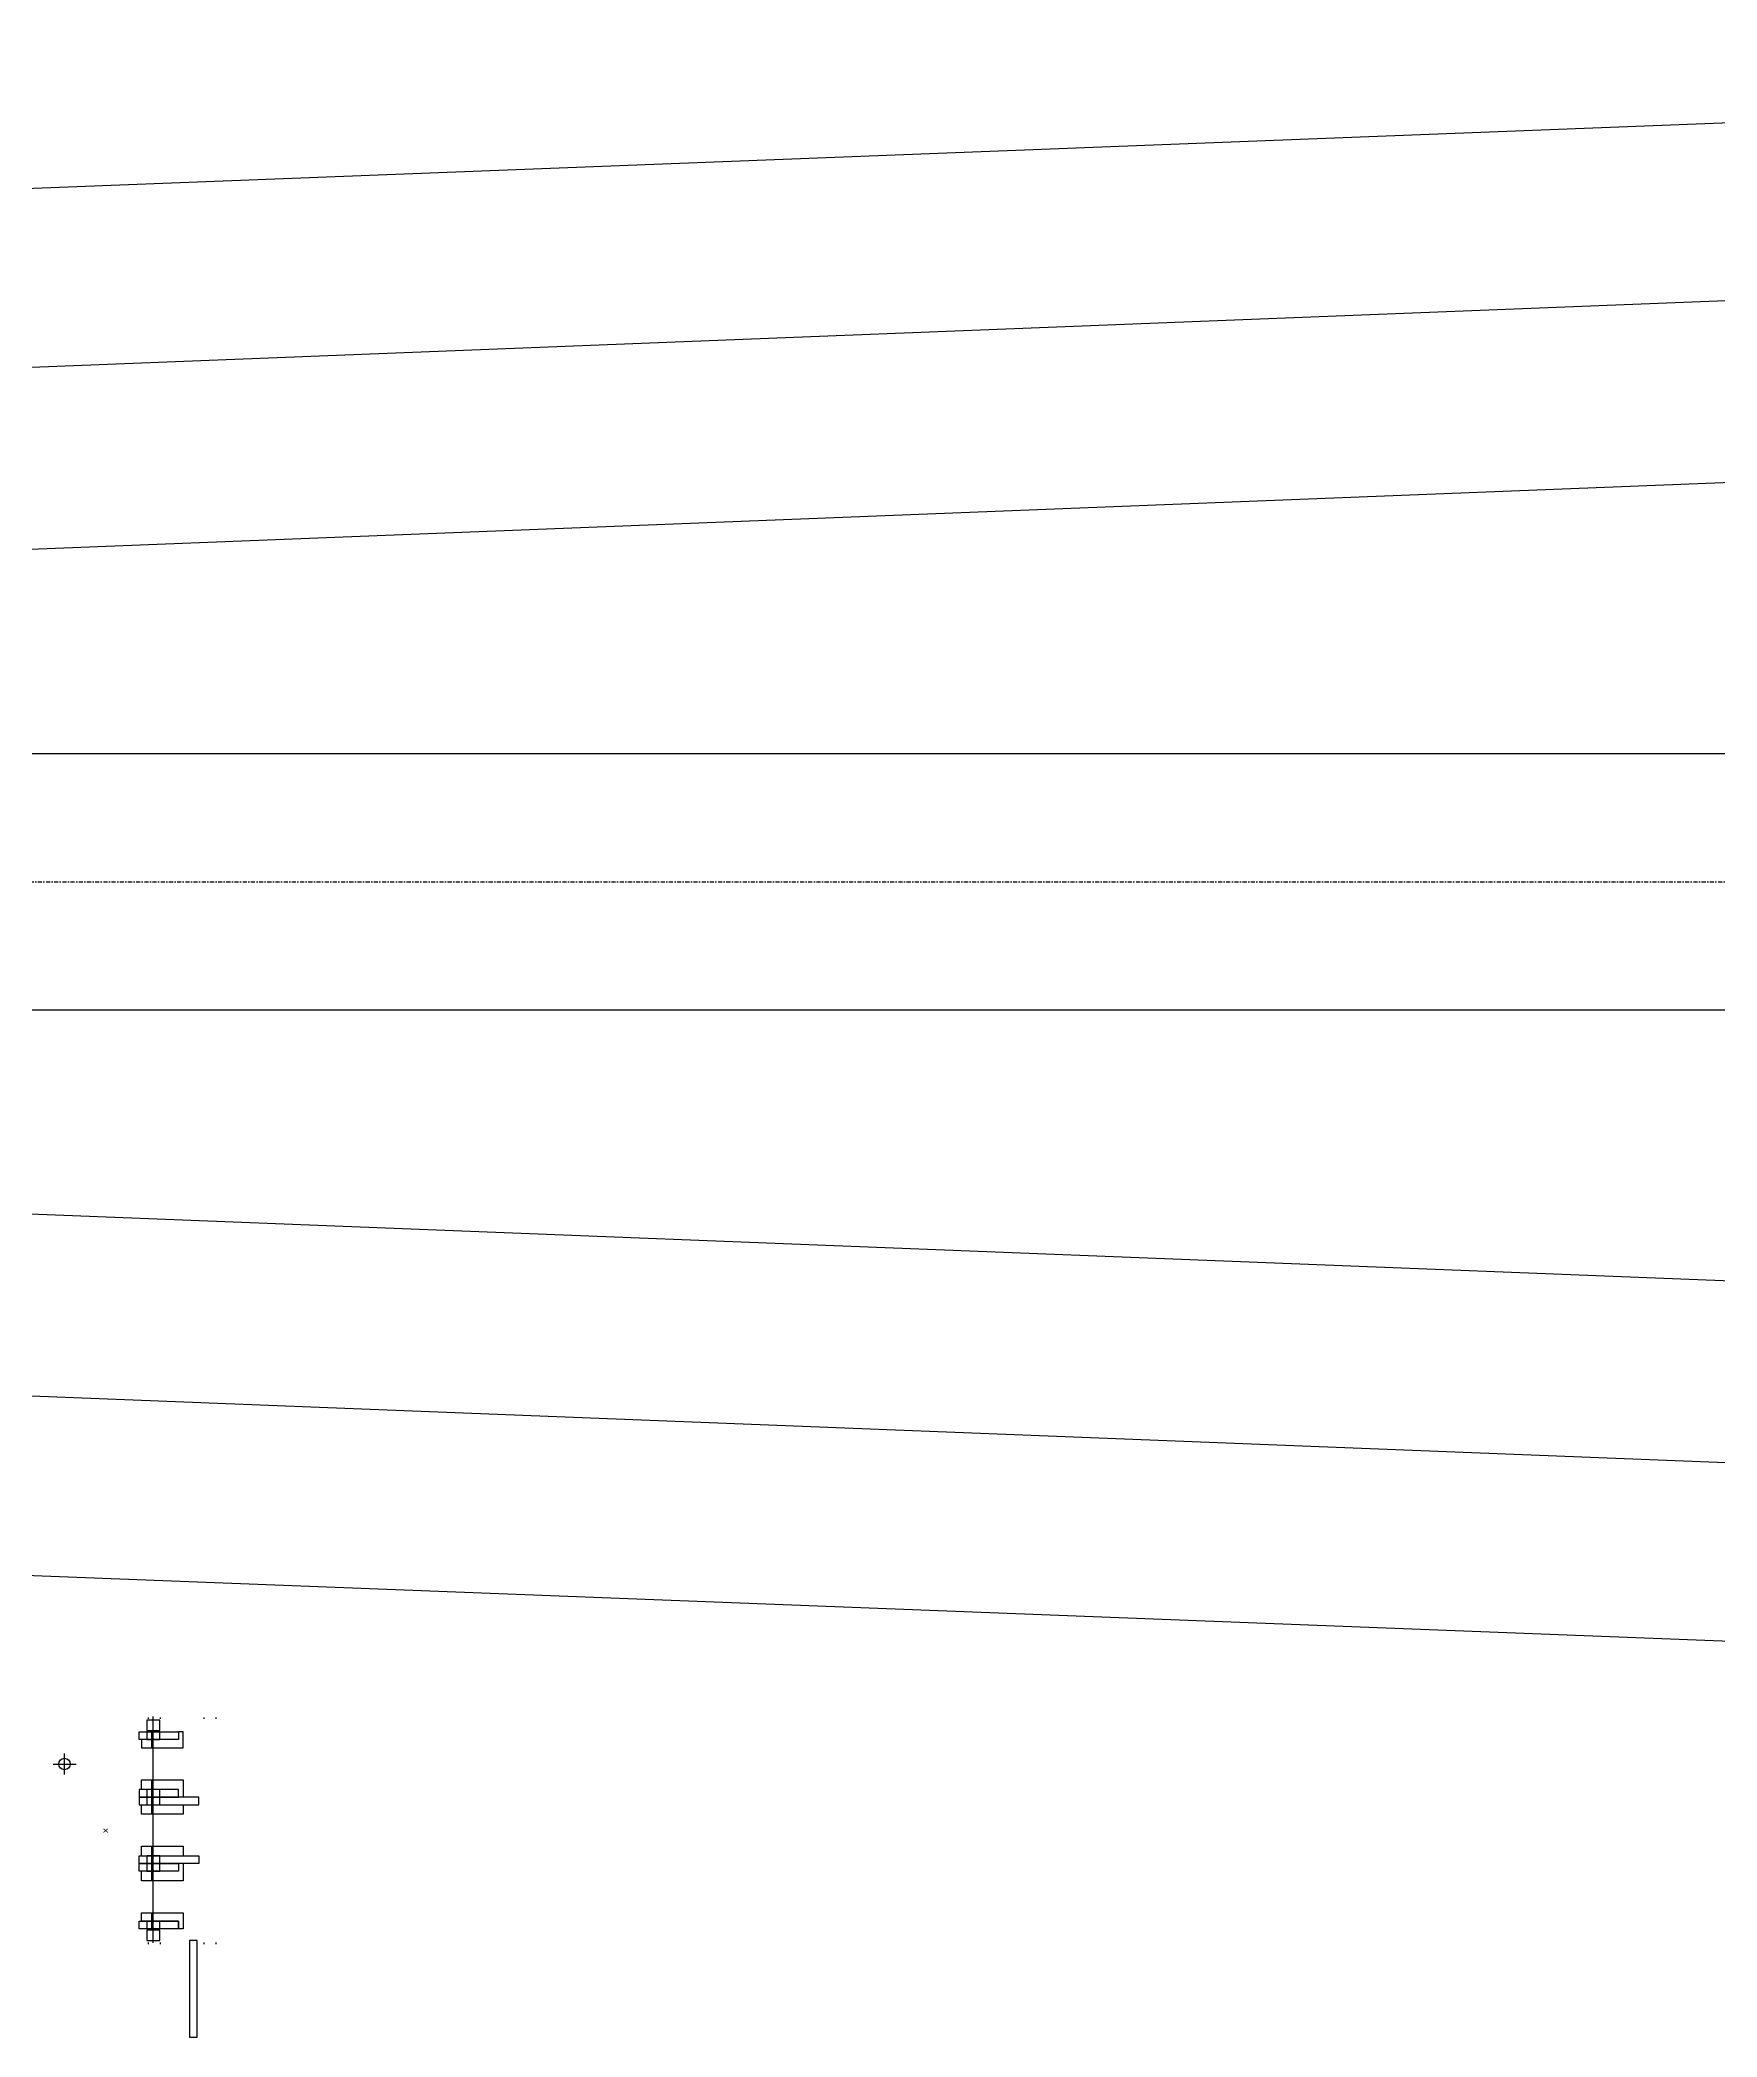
# Model space of a CAD drawing. Header units: millimetres. Extents: x 315178 to 535220, y 80241 to 421603.
# Drawn here: x 396667 to 399286, y 340823 to 343944 of the extents above; entities that cross this region are included whole.
import ezdxf
from ezdxf.enums import TextEntityAlignment as Align

# ---------------------------------------------------------------- set-up
doc = ezdxf.new("R2010")
doc.units = ezdxf.units.MM
doc.linetypes.add('DASHDOT2', pattern=[12.7, 6.35, -3.175, 0, -3.175])
for name, color, linetype in [('AUX-013', 7, 'DASHDOT2'), ('DIB-035', 1, 'Continuous'), ('DIB-050', 111, 'Continuous'), ('L1-1', 7, 'Continuous'), ('L10-1', 7, 'Continuous'), ('L2-1', 7, 'Continuous'), ('T0-6', 51, 'Continuous')]:
    doc.layers.add(name, color=color, linetype=linetype)

msp = doc.modelspace()

# ---------------------------------------------------------------- linework, layer by layer
at = {"layer": 'AUX-013', "color": 7, "linetype": 'DASHDOT2'}
msp.add_line((389316, 342628.5), (422127.2, 342628.5), dxfattribs=at)
at = {"layer": 'DIB-035', "color": 1, "linetype": 'Continuous'}
for p, q in [((401822.2, 343635.8), (390979.2, 343208.5)), ((401822.2, 341621.2), (390979.2, 342048.5)), ((396836.2, 341320.7), (396836.2, 341323)), ((396854.2, 341323), (396854.2, 341320.7)), ((396923.1, 341320.7), (396923.1, 341323)), ((396941.1, 341323), (396941.1, 341320.7)), ((396704.8, 341233.5), (396704.8, 341266.5)), ((396704.8, 341233.5), (396704.8, 341266.5)), ((396704.8, 341233.5), (396704.8, 341266.5)), ((396704.8, 341233.5), (396704.8, 341266.5)), ((396687.3, 341250.1), (396722.9, 341250.1)), ((396687.3, 341250.1), (396722.9, 341250.1)), ((396687.3, 341250.1), (396722.9, 341250.1)), ((396687.3, 341250.1), (396722.9, 341250.1)), ((396836.2, 340968.7), (396836.2, 340971)), ((396854.2, 340971), (396854.2, 340968.7)), ((396923.1, 340968.7), (396923.1, 340971)), ((396941.1, 340971), (396941.1, 340968.7))]:
    msp.add_line(p, q, dxfattribs=at)
for points in [[(401767.2, 343349.5), (390979.2, 342924.3), (390979.2, 343492.7), (400047.2, 343843.4), (402647.2, 343943.9)], [(401767.2, 341907.6), (390979.2, 342332.7), (390979.2, 341764.3), (400047.2, 341413.6), (402647.2, 341313.1)], [(396900.1, 340974.5), (396900.1, 340823.5), (396912.1, 340823.5), (396912.1, 340974.5), (396900.1, 340974.5)]]:
    msp.add_lwpolyline(points, dxfattribs=at)
at = {"layer": 'DIB-050', "color": 111, "linetype": 'Continuous'}
for p, q in [((400047.2, 342828.5), (395461.5, 342828.5)), ((395461.5, 342428.5), (400047.2, 342428.5))]:
    msp.add_line(p, q, dxfattribs=at)
for points in [[(396821.6, 341288.5), (396821.6, 341300.5), (396882.7, 341300.5), (396882.7, 341288.5), (396821.6, 341288.5)], [(396821.6, 341210.5), (396821.6, 341198.5), (396882.7, 341198.5), (396882.7, 341210.5), (396821.6, 341210.5)], [(396821.6, 341198.5), (396821.6, 341186.5), (396914.5, 341186.5), (396914.5, 341198.5), (396821.6, 341198.5)], [(396821.6, 341094.5), (396821.6, 341106.5), (396914.5, 341106.5), (396914.5, 341094.5), (396821.6, 341094.5)], [(396821.6, 341082.5), (396821.6, 341094.5), (396882.7, 341094.5), (396882.7, 341082.5), (396821.6, 341082.5)], [(396821.6, 340992.5), (396821.6, 341004.5), (396882.7, 341004.5), (396882.7, 340992.5), (396821.6, 340992.5)]]:
    msp.add_lwpolyline(points, dxfattribs=at)
msp.add_circle((396704.8, 341250.1), 9, dxfattribs=at)
msp.add_circle((396704.8, 341250.1), 9, dxfattribs=at)
at = {"layer": 'L1-1', "color": 1, "linetype": 'Continuous'}
for p, q in [((396841.2, 341275.5), (396841.2, 341300.5)), ((396841.2, 341171.5), (396841.2, 341225.5)), ((396841.2, 341067.5), (396841.2, 341121.5)), ((396841.2, 340992.5), (396841.2, 341017.5))]:
    msp.add_line(p, q, dxfattribs=at)
for points in [[(396833.6, 341318.5), (396833.6, 341302.5), (396853.6, 341302.5), (396853.6, 341318.5), (396833.6, 341318.5)], [(396833.6, 341300.5), (396833.6, 341288.5), (396853.6, 341288.5), (396853.6, 341300.5), (396833.6, 341300.5)], [(396833.6, 341210.5), (396833.6, 341186.5), (396853.6, 341186.5), (396853.6, 341210.5), (396833.6, 341210.5)], [(396833.6, 341004.5), (396833.6, 340992.5), (396853.6, 340992.5), (396853.6, 341004.5), (396833.6, 341004.5)], [(396833.6, 340990.5), (396833.6, 340974.5), (396853.6, 340974.5), (396853.6, 340990.5), (396833.6, 340990.5)]]:
    msp.add_lwpolyline(points, dxfattribs=at)
at = {"layer": 'L10-1', "color": 3, "linetype": 'Continuous'}
for p, q in [((396890.1, 341186.5), (396890.1, 341171.5)), ((396890.1, 341094.5), (396890.1, 341067.5))]:
    msp.add_line(p, q, dxfattribs=at)
for points in [[(396890.1, 341275.5), (396890.1, 341300.5), (396882.7, 341300.5), (396882.7, 341288.5), (396825.2, 341288.5), (396825.2, 341275.5), (396890.1, 341275.5)], [(396825.2, 341210.5), (396825.2, 341225.5), (396890.1, 341225.5), (396890.1, 341198.5)], [(396890.1, 341171.5), (396825.2, 341171.5), (396825.2, 341186.5)], [(396825.2, 341106.5), (396825.2, 341121.5), (396890.1, 341121.5), (396890.1, 341106.5)], [(396890.1, 341067.5), (396825.2, 341067.5), (396825.2, 341082.5)], [(396890.1, 341017.5), (396890.1, 340992.5), (396882.7, 340992.5), (396882.7, 341004.5), (396825.2, 341004.5), (396825.2, 341017.5), (396890.1, 341017.5)]]:
    msp.add_lwpolyline(points, dxfattribs=at)
at = {"layer": 'L2-1', "color": 1, "linetype": 'Continuous'}
msp.add_line((396843.6, 340970.5), (396843.6, 341324.4), dxfattribs=at)
msp.add_lwpolyline([(396833.6, 341106.5), (396833.6, 341082.5), (396853.6, 341082.5), (396853.6, 341106.5), (396833.6, 341106.5)], dxfattribs=at)

# ---------------------------------------------------------------- texts
at = {"layer": 'T0-6', "color": 1, "linetype": 'Continuous', "width": 0.9}
msp.add_text('×', height=12.5, rotation=90, dxfattribs=at).set_placement((396769, 341146.1), align=Align.MIDDLE)

doc.saveas('drawing.dxf')
